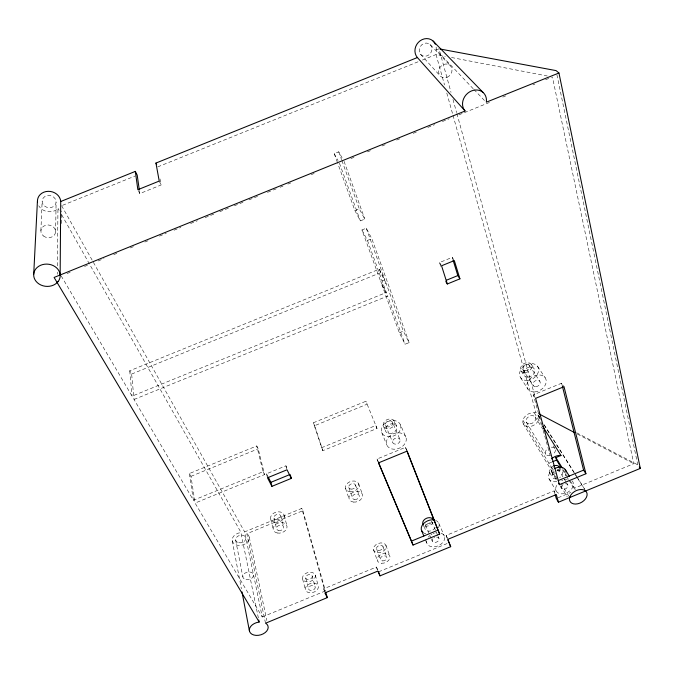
<?xml version="1.0" encoding="UTF-8"?>
<svg xmlns="http://www.w3.org/2000/svg" width="674" height="674" viewBox="0 0 674 674"><rect width="100%" height="100%" fill="white"/><g stroke="black" fill="none" stroke-linecap="round" stroke-linejoin="round"><path stroke-width="0.51" stroke-dasharray="3.37 2.53" d="M61.503 223.515L61.578 210.945M57.273 274.242L57.298 272.153M57.374 265.885L57.956 208.586A11.702 10.177 10.6 0 1 38.755 205.789M55.622 231.957L56.102 202.225M40.887 230.761L42.142 200.978M473.199 88.741L436.129 49.783A11.433 10.203 -54.2 0 0 436.103 46.927M540.219 418.773L537.515 414.392A8.602 6.268 -29.9 0 1 532.595 425.825A8.602 6.268 -29.9 0 1 522.889 420.399L523.142 419.498A8.602 6.268 -29.9 0 1 533.319 412.791L535.813 412.227L538.585 413.684M447.216 538.181L446.146 535.426L554.121 490.883L556.311 494.581M324.405 591.275L323.714 588.79L376.421 567.045L377.735 569.901M262.245 616.996L324.927 591.132L301.758 508.415L244.645 531.887L262.245 616.996L195.089 503.074L190.944 476.341L189.335 473.561L256.752 445.952L258.209 448.791L264.553 474.58L195.089 503.074M570.389 481.101L574.695 488.069L633.754 463.695L552.427 76.979M378.611 571.813L447.064 543.564M558.131 497.724L570.954 492.433M378.544 462.861L377.036 459.011L405.462 447.334L407.113 451.125M541.778 425.235L533.353 394.821L561.619 383.211L564.012 386.682M265.489 623.13L246.827 533.749L302.904 510.698L301.758 508.415M551.77 462.061L548.897 463.24L549.133 462.448A9.091 6.369 -29.5 0 1 550.102 460.603M399.337 332.754L403.33 331.119L409.135 342.594L405.082 344.254L399.337 332.754L381.973 285.001L386.109 283.316L403.33 331.119M322.821 450.687L313.317 422.792L365.931 401.249L367.128 404.181L314.64 425.682L322.821 450.687L377.019 428.462L365.931 401.249M190.944 476.341L258.209 448.791M409.135 342.594L371.829 238.663L366.252 228.2L361.955 229.952L380.692 281.462L384.837 279.777L379.327 269.145L129.737 370.784L131.641 374.053L134.025 399.48L193.43 500.26L263.062 471.716L256.752 445.952M321.473 447.763L375.806 425.488L377.019 428.462M267.494 477.799L266.5 473.788L285.928 465.818L287.208 468.396M361.955 229.952L367.448 240.441L371.829 238.663M131.641 374.053L380.591 272.658L386.109 283.316M440.745 266.365L439.532 262.54L452.229 257.367L453.796 259.776M61.191 275.919L132.062 396.152L386.32 292.499L367.448 240.441M134.025 399.48L387.617 296.071L405.082 344.254M337.43 162.493L334.211 153.655L338.736 151.819L343.1 159.62M67.029 273.56L70.922 271.984M84.545 266.466L87.46 265.278M98.168 260.948L104.007 258.58M113.729 254.646L118.599 252.674M130.276 247.948L135.137 245.976M144.868 242.033L149.729 240.062M159.46 236.119L166.276 233.364M174.052 230.213L180.868 227.458M190.599 223.515L197.406 220.752M205.191 217.601L213.944 214.054M219.783 211.695L228.545 208.148M234.383 205.781L245.083 201.45M248.976 199.875L259.675 195.536M267.46 192.385L272.321 190.413M273.299 190.017L276.214 188.838M280.106 187.262L283.029 186.083M287.891 184.112L290.814 182.924M311.245 174.65L314.16 173.471M350.893 158.601L355.754 156.629M367.44 151.894L370.363 150.715M382.04 145.98L386.91 144.009M396.649 140.066L401.519 138.094M413.196 133.359L418.065 131.388M427.805 127.445L434.62 124.69M442.405 121.531L449.221 118.776M458.96 114.833L491.085 101.816M502.77 97.09L505.694 95.902M532.949 84.865L534.895 84.073M545.611 79.734L551.45 77.375M354.928 210.617L359.284 208.847L364.803 219.092L360.363 220.895L354.928 210.617L337.784 163.479M436.095 49.994L438.993 48.814L451.024 92.363M62.581 205.309L135.272 175.965M157.783 166.874L418.47 61.629M422.379 60.053L436.044 54.535L445.32 56.321M138.246 190.481L139.804 193.581L161.12 184.971L160.008 178.939M258.361 617.948L240.904 532.561A8.711 6.293 -14.1 0 0 232.42 541.475A8.711 6.293 -14.1 0 0 244.898 544.07A8.711 6.293 -14.1 0 0 246.945 533.816L246.827 533.749M451.496 57.509L547.271 75.985M576.683 432.809L637.764 464.858L638.775 466.282M577.391 434.073L633.754 463.695M473.932 89.499L485.575 101.656M430.037 44.459A6.858 6.125 -54.2 0 1 427.308 55.799A6.858 6.125 -54.2 0 1 419.397 48.722A6.858 6.125 -54.2 0 1 430.037 44.459L450.662 66.035M420.584 54.316L440.046 75.758M537.591 366.42L545.207 377.76M531.23 364.23L534.187 368.686M529.368 365.468L539.84 381.316M522.965 369.74L533.277 385.663M521.112 370.97L523.993 375.452M533.353 394.821L535.611 398.351M520.606 377.71L527.927 389.201M538.054 415.016L540.27 418.546M544.154 424.713L574.08 472.314M574.636 473.199L576.295 475.844M576.851 476.72L584.611 489.063M544.137 425.016L574.956 474.049M575.52 474.943L577.197 477.622M577.761 478.506L585.04 490.099M534.314 412.892L540.978 423.55M439.532 262.54L441.563 265.783M535.181 416.911L542.84 429.195M553.228 445.868L554.87 448.505M563.397 469.778L567.163 475.878M562.461 469.685L566.227 475.785M566.767 476.661L568.376 479.273M568.915 480.149L574.829 489.737M559.142 466.779L562.032 471.48M558.131 469.045L564.045 478.725M564.416 479.324L566.573 482.845M566.741 483.123L567.811 484.876M526.31 422.151L545.864 454.352M522.923 420.273L554.188 472.002M561.071 483.384L568.763 496.106M523.268 423.752L555.797 477.79M560.675 485.895L567.188 496.696M551.315 471.455L557.154 481.169M560.347 486.468L561.408 488.229M549.504 472.407L552.335 477.133M549.015 478.877L556.176 490.958M58.082 208.435L59.118 210.263M61.705 214.846L241.073 532.553M61.612 205.705L244.645 531.887M334.211 153.655L338.028 160.614M263.062 471.716L264.553 474.58M323.714 588.79L324.927 591.132M266.5 473.788L267.814 476.349M380.692 281.462L386.32 292.499M381.973 285.001L387.617 296.071M159.224 181.07L161.12 184.971M313.317 422.792L314.64 425.682M400.474 424.831A10.152 7.743 -23.1 0 1 388.797 436.794A10.152 7.743 -23.1 0 1 383.927 424.291A10.152 7.743 -23.1 0 1 400.474 424.831L405.891 437.123A10.312 7.793 -23.1 0 1 393.995 449.229A10.312 7.793 -23.1 0 1 389.1 436.642A10.312 7.793 -23.1 0 1 405.891 437.123M446.146 535.426L447.856 539.326M394.627 421.545A6.049 4.634 -23.1 0 1 387.685 428.706A6.049 4.634 -23.1 0 1 384.744 421.233A6.049 4.634 -23.1 0 1 394.627 421.545L396.716 426.364A6.091 4.651 -23.1 0 1 389.732 433.559A6.091 4.651 -23.1 0 1 386.783 426.061A6.091 4.651 -23.1 0 1 396.716 426.364M438.841 523.369L444.393 536.15M392.571 422.387A3.833 2.94 -23.1 0 1 388.182 426.928A3.833 2.94 -23.1 0 1 386.312 422.194A3.833 2.94 -23.1 0 1 392.571 422.387L399.977 439.549A3.918 2.957 -23.1 0 1 395.469 444.158A3.918 2.957 -23.1 0 1 393.591 439.389A3.918 2.957 -23.1 0 1 399.977 439.549M431.739 521.491L436.145 531.82M436.55 532.755L437.755 535.577M438.151 536.512L438.959 538.391M385.477 425.294L392.723 442.532M377.036 459.011L378.249 461.909M425.589 525.13L431.107 538.315M431.495 539.259L432.287 541.146M383.43 426.137L385.452 430.989M422.91 524.027L425.008 529.073M381.695 432.531L386.8 444.958M425.328 539.706L426.844 543.387M405.462 447.334L406.616 450.257M385.924 545.308L389.749 555.823M339.46 163.226L360.363 220.895M338.736 151.819L341.575 159.687M341.929 160.673L359.284 208.847M366.252 228.2L384.837 279.777M379.327 269.145L380.591 272.658M382.967 546.53L386.758 557.061M344.077 161.356L364.803 219.092M358.619 483.738L362.309 494.059M355.501 485.019L359.149 495.356M376.699 549.116L380.414 559.681M373.531 549.757L377.415 560.911M376.421 567.045L377.533 570.28M348.77 487.412L352.342 497.783M345.535 488.38L349.065 498.768M452.229 257.367L452.818 259.288M554.121 490.883L554.929 493.739M302.904 510.698L325.593 591.553M436.044 54.535L444.528 84.932M446.786 93.037L452.726 114.319M453.004 115.33L535.813 412.227M543.185 430.307L550.203 455.649M555.823 475.928L557.23 480.992M452.979 99.457L456.61 112.617M456.896 113.628L535.19 397.188M285.928 465.818L287.023 469.786M315.297 575.082A6.639 4.617 -17.3 0 1 306.923 581.822A6.639 4.617 -17.3 0 1 304.623 574.164A6.639 4.617 -17.3 0 1 315.297 575.082L318.28 585.959A6.715 4.634 -17.4 0 1 309.804 592.766A6.715 4.634 -17.4 0 1 307.496 585.083A6.715 4.634 -17.4 0 1 318.28 585.959M312.214 576.034A3.412 2.376 -17.3 0 1 307.917 579.505A3.412 2.376 -17.3 0 1 306.729 575.571A3.412 2.376 -17.3 0 1 312.214 576.034L315.171 586.928A3.454 2.384 -17.4 0 1 310.815 590.432A3.454 2.384 -17.4 0 1 309.619 586.481A3.454 2.384 -17.4 0 1 315.171 586.928M574.695 488.069L575.141 489.762M305.693 578.048L308.566 588.975M302.609 579L305.448 589.944M284.142 515.071L286.897 525.796M561.619 383.211L562.386 386.244M280.881 516.057L283.602 526.798M273.989 518.138L276.618 528.913M270.729 519.123L273.315 529.916M249.287 537.262L266.837 620.518M556.918 74.713L637.764 464.858M235.647 540.026L242.842 576.986M232.227 540.725L241.393 588.815M189.335 473.561L193.43 500.26M139.375 190.515L139.804 193.581M129.737 370.784L132.062 396.152M556.943 470.444A5.628 3.909 -29.1 0 1 562.394 472.137A5.628 3.909 -29.1 0 1 559.664 477.655M556.311 478.86A5.628 3.909 -29.1 0 1 552.149 476.644A5.628 3.909 -29.1 0 1 554.357 471.8M435.193 527.464A5.611 3.951 -23.1 0 1 427.965 531.104A5.611 3.951 -23.1 0 1 425.387 526.006A5.611 3.951 -23.1 0 1 432.843 522.813M559.681 468.211A5.594 3.901 -29.2 0 1 557.929 472.053M555.511 473.62A5.594 3.901 -29.2 0 1 549.394 472.162A5.594 3.901 -29.2 0 1 552.731 466.29M436.482 537.06A3.606 2.511 -23.1 0 1 438.766 540.211A3.606 2.511 -23.1 0 1 433.66 542.317A3.606 2.511 -23.1 0 1 433.146 538.433M433.862 537.869A3.606 2.511 -23.1 0 1 434.688 537.431M431.436 521.541A3.539 2.494 -23.1 0 1 428.993 524.212A3.539 2.494 -23.1 0 1 425.404 524.035M433.045 522.443A5.577 3.943 -23.1 0 1 424.873 525.813M435.589 520.362A9.352 6.58 -23.1 0 1 438.513 527.818M425.816 533.749A9.352 6.58 -23.1 0 1 423.938 533.058M572.024 480.764A9.52 6.538 -29 0 1 570.162 490.554A9.52 6.538 -29 0 1 558.173 493.006A9.52 6.538 -29 0 1 557.878 483.654M561.72 480.646A9.52 6.538 -29 0 1 562.857 480.115M564.02 479.694A9.52 6.538 -29 0 1 568.561 479.248M566.067 472.752A9.377 6.513 -29.1 0 1 565.183 475.591M556.783 481.565A9.377 6.513 -29.1 0 1 548.695 478.051A9.377 6.513 -29.1 0 1 553.371 469.256M555.393 449.903A5.384 3.808 -29.6 0 1 552.629 454.495M550.085 455.54A5.384 3.808 -29.6 0 1 545.426 453.459A5.384 3.808 -29.6 0 1 548.088 448.353M551.307 447.199A5.384 3.808 -29.6 0 1 555.132 448.926M441.116 533.142A9.495 6.605 -23.1 0 1 439.17 545.342A9.495 6.605 -23.1 0 1 426.558 540.767M428.31 537.094A9.495 6.605 -23.1 0 1 429.978 535.459M430.964 534.752A9.495 6.605 -23.1 0 1 432.034 534.128M433.163 533.597A9.495 6.605 -23.1 0 1 434.342 533.176M435.53 532.873A9.495 6.605 -23.1 0 1 436.727 532.679M557.769 469.146A3.547 2.477 -29.2 0 1 556.96 470.915M554.264 472.491A3.547 2.477 -29.2 0 1 551.163 470.983A3.547 2.477 -29.2 0 1 553.362 467.588M565.267 483.78A3.614 2.485 -29 0 1 567.702 486.822A3.614 2.485 -29 0 1 562.605 489.206A3.614 2.485 -29 0 1 562.369 485.128M562.723 484.825A3.614 2.485 -29 0 1 563.11 484.555M275.961 519.721A3.606 2.637 -16 0 0 280.957 516.394A3.606 2.637 -16 0 0 275.388 515.163A3.606 2.637 -16 0 0 275.961 519.721M278.615 530.497A3.648 2.645 -16.1 0 0 283.678 527.135A3.648 2.645 -16.1 0 0 278.042 525.922A3.648 2.645 -16.1 0 0 278.615 530.497M534.752 391.923A10.363 7.692 -31.4 0 0 545.704 378.636A10.363 7.692 -31.4 0 0 529.166 379.782A10.363 7.692 -31.4 0 0 534.752 391.923M527.354 380.431A10.203 7.65 -31.6 0 0 538.088 367.288A10.203 7.65 -31.6 0 0 521.777 368.366A10.203 7.65 -31.6 0 0 527.354 380.431M277.183 532.982A7.094 5.148 -16.1 0 0 287.04 526.453A7.094 5.148 -16.1 0 0 276.087 524.077A7.094 5.148 -16.1 0 0 277.183 532.982M274.545 522.19A7.01 5.131 -16 0 0 284.276 515.728A7.01 5.131 -16 0 0 273.45 513.327A7.01 5.131 -16 0 0 274.545 522.19M525.535 370.776A3.85 2.898 -31.6 0 0 529.562 365.797A3.85 2.898 -31.6 0 0 523.395 366.218A3.85 2.898 -31.6 0 0 525.535 370.776M381.316 563.262A6.673 4.642 -20.7 0 0 389.943 556.404A6.673 4.642 -20.7 0 0 379.47 555.401A6.673 4.642 -20.7 0 0 381.316 563.262M377.6 552.688A6.597 4.634 -20.6 0 0 386.118 545.881A6.597 4.634 -20.6 0 0 375.747 544.845A6.597 4.634 -20.6 0 0 377.6 552.688M351.036 489.113A3.581 2.645 -20.1 0 0 355.611 485.347A3.581 2.645 -20.1 0 0 349.924 484.657A3.581 2.645 -20.1 0 0 351.036 489.113M354.625 499.493A3.623 2.654 -20.1 0 0 359.267 495.685A3.623 2.654 -20.1 0 0 353.513 495.011A3.623 2.654 -20.1 0 0 354.625 499.493M528.062 377.095A6.117 4.592 -31.6 0 0 534.482 369.2A6.117 4.592 -31.6 0 0 524.701 369.866A6.117 4.592 -31.6 0 0 528.062 377.095M525.156 372.612A6.083 4.583 -31.6 0 0 531.525 364.752A6.083 4.583 -31.6 0 0 521.794 365.401A6.083 4.583 -31.6 0 0 525.156 372.612M378.687 550.329A3.395 2.384 -20.6 0 0 383.068 546.825A3.395 2.384 -20.6 0 0 377.726 546.294A3.395 2.384 -20.6 0 0 378.687 550.329M353.496 502.079A7.043 5.165 -20.1 0 0 362.528 494.699A7.043 5.165 -20.1 0 0 351.356 493.368A7.043 5.165 -20.1 0 0 353.496 502.079M382.419 560.894A3.429 2.384 -20.7 0 0 386.851 557.356A3.429 2.384 -20.7 0 0 381.467 556.85A3.429 2.384 -20.7 0 0 382.419 560.894M349.924 491.691A6.959 5.148 -20.1 0 0 358.838 484.37A6.959 5.148 -20.1 0 0 347.792 483.014A6.959 5.148 -20.1 0 0 349.924 491.691M530 423.862A5.165 3.758 -29.9 0 0 535.434 417.332A5.165 3.758 -29.9 0 0 527.161 417.998A5.165 3.758 -29.9 0 0 530 423.862M238.706 542.73A5.224 3.774 -14.1 0 0 245.884 537.953A5.224 3.774 -14.1 0 0 237.703 536.26A5.224 3.774 -14.1 0 0 238.706 542.73M246.002 579.691A5.451 3.825 -14.6 0 0 253.491 574.762A5.451 3.825 -14.6 0 0 244.999 573.136A5.451 3.825 -14.6 0 0 246.002 579.691M447.081 77.274A7.22 6.361 -51.4 0 0 450.08 65.429A7.22 6.361 -51.4 0 0 438.858 69.928A7.22 6.361 -51.4 0 0 447.081 77.274M44.568 206.033A7.018 6.108 10.6 0 0 55.993 203.017A7.018 6.108 10.6 0 0 46.801 195.696A7.018 6.108 10.6 0 0 44.568 206.033M43.456 235.993A7.397 6.344 8.1 0 0 55.504 232.774A7.397 6.344 8.1 0 0 45.798 225.242A7.397 6.344 8.1 0 0 43.456 235.993M535.889 386.708A3.943 2.923 -31.4 0 0 540.034 381.644A3.943 2.923 -31.4 0 0 533.741 382.099A3.943 2.923 -31.4 0 0 535.889 386.708"/><path stroke-width="1.01" d="M60.155 274.992L60.719 201.307A11.702 10.177 10.6 0 0 48.174 191.323A11.702 10.177 10.6 0 0 37.491 201.905M33.7 274.419L37.458 200.557M413.027 545.064L378.544 462.861L407.113 451.125L439.65 534.078L413.027 545.064L411.46 541.104L437.974 530.168L406.995 451.235M558.165 480.604L583.591 470.123L585.925 473.746L559.437 484.673L558.552 483.199M325.879 592.564L327.294 597.619L265.623 623.197A9.613 6.454 -15.2 0 1 263.231 633.846A9.613 6.454 -15.2 0 1 249.591 631.538A9.613 6.454 -15.2 0 1 259.018 622.077L258.782 620.004M327.294 597.619L324.868 592.935L377.811 571.089L380.01 575.857L450.695 546.681L447.856 539.326L556.311 494.581L558.451 502.197L640.3 468.413L558.948 72.994L556.067 70.602L440.021 49.008M552.722 461.665L556.556 460.089L560.852 467.065M290.477 475.406L291.303 478.397L271.917 486.35L270.906 482.323L290.199 474.412M446.255 280.291L457.823 275.582L459.921 278.842L447.325 283.981L445.8 281.513M435.362 44.248A11.433 10.203 -54.2 0 0 420.113 40.811A11.433 10.203 -54.2 0 0 417.265 57.391L465.102 110.999L54.097 277.444L259.195 622.068M558.948 72.994L486.35 102.178A12.941 11.155 -48.2 0 0 471.547 90.914A12.941 11.155 -48.2 0 0 464.95 110.848L465.102 110.999M60.719 201.509L135.322 171.398L137.21 175.181L139.232 189.487M135.322 171.398L137.85 189.706L159.224 181.07L155.947 163.066L417.4 57.534M556.556 460.089L555.865 457.579L560.979 455.523L542.646 426.212M560.979 455.523L559.942 455.439A9.091 6.369 -29.5 0 0 551.559 458.893M539.512 414.165L574.619 432.624M433.02 40.971L483.132 92.507M639.289 466.998L640.3 468.413M565.183 469.441L569.42 476.282M555.865 457.579L562.318 468.034M558.451 502.197L556.269 498.49L555.199 494.682M271.917 486.35L267.494 477.799L287.023 469.786L291.303 478.397M268.26 477.2L270.906 482.323M155.947 163.066L156.68 164.591M449.331 543.547L450.695 546.681M437.974 530.168L439.65 534.078M378.653 462.87L411.46 541.104M421.545 530.497L423.82 536.024M447.924 540.009L448.994 542.764M378.611 571.813L380.01 575.857M447.325 283.981L441.563 265.783L454.318 260.577L459.921 278.842M453.113 260.248L457.823 275.582M559.437 484.673L535.611 398.351L564.012 386.682L585.925 473.746M562.386 386.244L583.591 470.123M241.983 591.89L249.388 630.771M553.396 465.978A5.594 3.901 -29.2 0 1 559.412 467.217M423.146 524.49A5.577 3.943 -23.1 0 1 426.271 518.373A5.577 3.943 -23.1 0 1 433.23 519.772M554.432 468.632A9.377 6.513 -29.1 0 1 566.067 471.842M423.154 532.553A9.352 6.58 -23.1 0 1 423.348 523.799A9.352 6.58 -23.1 0 1 434.604 520.058M569.909 496.763L569.606 497.715A9.487 6.428 -29.2 0 0 579.943 503.107A9.487 6.428 -29.2 0 0 585.706 491.076L585.015 490.537A9.487 6.428 -29.2 0 0 576.624 490.461A9.487 6.428 -29.2 0 0 569.909 496.763M58.048 281.631L57.012 282.76A13.269 11.138 5.1 0 1 36.008 281.269A13.269 11.138 5.1 0 1 42.555 264.612A13.269 11.138 5.1 0 1 60.155 274.773L60.171 276.23A13.269 11.138 5.1 0 1 58.048 281.631"/></g></svg>
